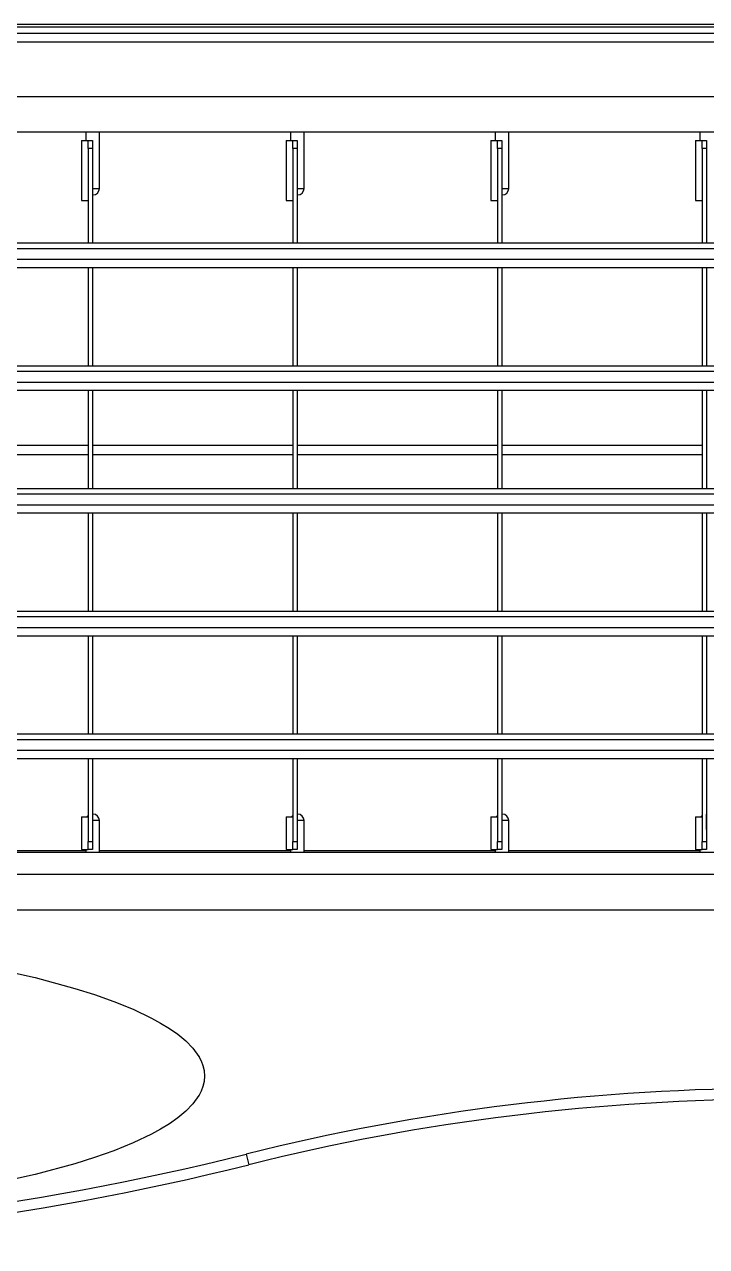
# Model space of a CAD drawing. Header units: millimetres. Extents: x 10547 to 11305, y 9897 to 10391.
# Drawn here: x 10587.786 to 10589.648, y 10069.683 to 10073.021 of the extents above; entities that cross this region are included whole.
import ezdxf

# ---------------------------------------------------------------- set-up
doc = ezdxf.new("R2010")
doc.units = ezdxf.units.MM
doc.layers.add('LG-AIRCON', color=240, linetype='Continuous')
doc.layers.add('LG-실내기', color=6, linetype='Continuous')

# ---------------------------------------------------------------- blocks, each defined once
blk = doc.blocks.new('15215')
at = {"layer": 'LG-실내기', "color": 0, "linetype": 'Continuous'}
for p, q in [((-6666.6, 12988.95), (-7649.6, 12988.95)), ((-6666.6, 12987.95), (-7649.6, 12987.95)), ((-6681.6, 12985.6), (-7633.1, 12985.6)), ((-6683.35, 12982.45), (-7631.35, 12982.45)), ((-6683.85, 12962.45), (-7630.85, 12962.45)), ((-6683.85, 12949.45), (-7630.85, 12949.45)), ((-6972.35, 12949.45), (-6972.35, 12946.45)), ((-6967.35, 12928.85), (-6967.35, 12949.45)), ((-6897.35, 12949.45), (-6897.35, 12946.45)), ((-6892.35, 12928.85), (-6892.35, 12949.45)), ((-6822.35, 12949.45), (-6822.35, 12946.45)), ((-6817.35, 12928.85), (-6817.35, 12949.45)), ((-6747.35, 12949.45), (-6747.35, 12946.45)), ((-6973.95, 12946.45), (-6973.95, 12924.45)), ((-6973.95, 12946.45), (-6973.28, 12946.45)), ((-6973.28, 12946.45), (-6971.45, 12946.45)), ((-6971.45, 12946.45), (-6969.85, 12946.45)), ((-6971.45, 12945.57), (-6971.45, 12946.45)), ((-6971.45, 12943.45), (-6971.45, 12945.57)), ((-6969.85, 12946.45), (-6969.85, 12945.57)), ((-6969.85, 12945.57), (-6969.85, 12943.45)), ((-6898.95, 12946.45), (-6898.95, 12924.45)), ((-6898.95, 12946.45), (-6898.28, 12946.45)), ((-6898.28, 12946.45), (-6896.45, 12946.45)), ((-6896.45, 12946.45), (-6894.85, 12946.45)), ((-6896.45, 12945.57), (-6896.45, 12946.45)), ((-6896.45, 12943.45), (-6896.45, 12945.57)), ((-6894.85, 12946.45), (-6894.85, 12945.57)), ((-6894.85, 12945.57), (-6894.85, 12943.45)), ((-6823.95, 12946.45), (-6823.95, 12924.45)), ((-6823.95, 12946.45), (-6823.28, 12946.45)), ((-6823.28, 12946.45), (-6821.45, 12946.45)), ((-6821.45, 12946.45), (-6819.85, 12946.45)), ((-6821.45, 12945.57), (-6821.45, 12946.45)), ((-6821.45, 12943.45), (-6821.45, 12945.57)), ((-6819.85, 12946.45), (-6819.85, 12945.57)), ((-6819.85, 12945.57), (-6819.85, 12943.45)), ((-6748.95, 12946.45), (-6748.95, 12924.45)), ((-6748.95, 12946.45), (-6748.28, 12946.45)), ((-6748.28, 12946.45), (-6746.46, 12946.45)), ((-6746.5, 12945.57), (-6746.49, 12946.45)), ((-6746.5, 12943.45), (-6746.5, 12945.57)), ((-6746.49, 12946.45), (-6744.89, 12946.45)), ((-6744.89, 12946.45), (-6744.9, 12945.57)), ((-6744.9, 12945.57), (-6744.9, 12943.45)), ((-6744.89, 12946.45), (-6744.86, 12946.45)), ((-6971.45, 12943.45), (-6971.45, 12908.84)), ((-6969.85, 12943.45), (-6971.45, 12943.45)), ((-6969.85, 12943.45), (-6969.85, 12908.84)), ((-6896.45, 12943.45), (-6896.45, 12908.84)), ((-6894.85, 12943.45), (-6896.45, 12943.45)), ((-6894.85, 12943.45), (-6894.85, 12908.84)), ((-6821.45, 12943.45), (-6821.45, 12908.84)), ((-6819.85, 12943.45), (-6821.45, 12943.45)), ((-6819.85, 12943.45), (-6819.85, 12908.84)), ((-6744.9, 12943.45), (-6746.5, 12943.45)), ((-6746.5, 12943.45), (-6746.5, 12908.84)), ((-6744.9, 12943.45), (-6744.9, 12908.84)), ((-6969.85, 12928.85), (-6968.08, 12928.85)), ((-6969.78, 12926.45), (-6969.85, 12926.45)), ((-6969.75, 12926.45), (-6969.78, 12926.45)), ((-6968.08, 12928.85), (-6967.35, 12928.85)), ((-6894.85, 12928.85), (-6893.08, 12928.85)), ((-6894.78, 12926.45), (-6894.85, 12926.45)), ((-6894.75, 12926.45), (-6894.78, 12926.45)), ((-6893.08, 12928.85), (-6892.35, 12928.85)), ((-6819.85, 12928.85), (-6818.08, 12928.85)), ((-6819.78, 12926.45), (-6819.85, 12926.45)), ((-6819.75, 12926.45), (-6819.78, 12926.45)), ((-6818.08, 12928.85), (-6817.35, 12928.85)), ((-6973.95, 12924.45), (-6973.28, 12924.45)), ((-6973.28, 12924.45), (-6971.45, 12924.45)), ((-6898.95, 12924.45), (-6898.28, 12924.45)), ((-6898.28, 12924.45), (-6896.45, 12924.45)), ((-6823.95, 12924.45), (-6823.28, 12924.45)), ((-6823.28, 12924.45), (-6821.45, 12924.45)), ((-6748.95, 12924.45), (-6748.28, 12924.45)), ((-6748.28, 12924.45), (-6746.46, 12924.45)), ((-7618.35, 12908.85), (-6686.35, 12908.85)), ((-7618.35, 12906.84), (-6686.35, 12906.84)), ((-7618.35, 12902.86), (-6686.35, 12902.86)), ((-7618.35, 12899.85), (-6686.35, 12899.85)), ((-6971.45, 12899.84), (-6971.45, 12863.85)), ((-6969.85, 12899.84), (-6969.85, 12863.85)), ((-6896.45, 12899.84), (-6896.45, 12863.85)), ((-6894.85, 12899.84), (-6894.85, 12863.85)), ((-6821.45, 12899.84), (-6821.45, 12863.85)), ((-6819.85, 12899.84), (-6819.85, 12863.85)), ((-6746.5, 12899.84), (-6746.5, 12863.85)), ((-6744.9, 12899.84), (-6744.9, 12863.85)), ((-7618.35, 12863.85), (-6686.35, 12863.85)), ((-7618.35, 12861.84), (-6686.35, 12861.84)), ((-7618.35, 12857.86), (-6686.35, 12857.86)), ((-7618.35, 12854.85), (-6686.35, 12854.85)), ((-6971.45, 12854.84), (-6971.45, 12818.84)), ((-6969.85, 12854.84), (-6969.85, 12818.84)), ((-6896.45, 12854.84), (-6896.45, 12818.84)), ((-6894.85, 12854.84), (-6894.85, 12818.84)), ((-6821.45, 12854.84), (-6821.45, 12818.84)), ((-6819.85, 12854.84), (-6819.85, 12818.84)), ((-6746.5, 12854.84), (-6746.5, 12818.84)), ((-6744.9, 12854.84), (-6744.9, 12818.84)), ((-7044.86, 12834.75), (-6971.45, 12834.75)), ((-6969.86, 12834.75), (-6896.45, 12834.75)), ((-6894.86, 12834.75), (-6821.45, 12834.75)), ((-6819.86, 12834.75), (-6746.5, 12834.75)), ((-6971.45, 12831.19), (-7044.85, 12831.19)), ((-6896.45, 12831.19), (-6969.85, 12831.19)), ((-6821.46, 12831.19), (-6894.86, 12831.19)), ((-6746.5, 12831.19), (-6819.86, 12831.19)), ((-7618.35, 12818.85), (-6686.35, 12818.85)), ((-7618.35, 12816.84), (-6686.35, 12816.84)), ((-7618.35, 12812.86), (-6686.35, 12812.86)), ((-7618.35, 12809.85), (-6686.35, 12809.85)), ((-6971.45, 12809.85), (-6971.45, 12773.85)), ((-6969.85, 12809.85), (-6969.85, 12773.85)), ((-6896.45, 12809.85), (-6896.45, 12773.85)), ((-6894.85, 12809.85), (-6894.85, 12773.85)), ((-6821.45, 12809.85), (-6821.45, 12773.85)), ((-6819.85, 12809.85), (-6819.85, 12773.85)), ((-6746.5, 12809.85), (-6746.5, 12773.85)), ((-6744.9, 12809.85), (-6744.9, 12773.85)), ((-7618.35, 12773.85), (-6686.35, 12773.85)), ((-7618.35, 12771.84), (-6686.35, 12771.84)), ((-7618.35, 12767.86), (-6686.35, 12767.86)), ((-7618.35, 12764.85), (-6686.35, 12764.85)), ((-6971.45, 12764.85), (-6971.45, 12728.85)), ((-6969.85, 12764.85), (-6969.85, 12728.85)), ((-6896.45, 12764.85), (-6896.45, 12728.85)), ((-6894.85, 12764.85), (-6894.85, 12728.85)), ((-6821.45, 12764.85), (-6821.45, 12728.85)), ((-6819.85, 12764.85), (-6819.85, 12728.85)), ((-6746.5, 12764.85), (-6746.5, 12728.85)), ((-6744.9, 12764.85), (-6744.9, 12728.85)), ((-7618.35, 12728.85), (-6686.35, 12728.85)), ((-7618.35, 12726.84), (-6686.35, 12726.84)), ((-7618.35, 12722.86), (-6686.35, 12722.86)), ((-7618.35, 12719.85), (-6686.35, 12719.85)), ((-6971.45, 12719.85), (-6971.45, 12689.45)), ((-6969.85, 12719.85), (-6969.85, 12689.45)), ((-6896.45, 12719.85), (-6896.45, 12689.45)), ((-6894.85, 12719.85), (-6894.85, 12689.45)), ((-6821.45, 12719.85), (-6821.45, 12689.45)), ((-6819.85, 12719.85), (-6819.85, 12689.45)), ((-6746.5, 12719.85), (-6746.5, 12689.45)), ((-6744.9, 12719.85), (-6744.9, 12689.45)), ((-6973.95, 12698.45), (-6973.95, 12686.45)), ((-6973.95, 12698.45), (-6973.28, 12698.45)), ((-6973.28, 12698.45), (-6971.45, 12698.45)), ((-6969.85, 12699.45), (-6969.78, 12699.45)), ((-6969.78, 12699.45), (-6969.75, 12699.45)), ((-6898.95, 12698.45), (-6898.95, 12686.45)), ((-6898.95, 12698.45), (-6898.28, 12698.45)), ((-6898.28, 12698.45), (-6896.45, 12698.45)), ((-6894.85, 12699.45), (-6894.78, 12699.45)), ((-6894.78, 12699.45), (-6894.75, 12699.45)), ((-6823.95, 12698.45), (-6823.95, 12686.45)), ((-6823.95, 12698.45), (-6823.28, 12698.45)), ((-6823.28, 12698.45), (-6821.45, 12698.45)), ((-6819.85, 12699.45), (-6819.78, 12699.45)), ((-6819.78, 12699.45), (-6819.75, 12699.45)), ((-6748.95, 12698.45), (-6748.95, 12686.45)), ((-6748.95, 12698.45), (-6748.28, 12698.45)), ((-6748.28, 12698.45), (-6746.46, 12698.45)), ((-6744.89, 12698.32), (-6744.88, 12699.45)), ((-6744.89, 12695.78), (-6744.89, 12698.32)), ((-6744.88, 12699.45), (-6744.87, 12698.32)), ((-6744.87, 12698.32), (-6744.87, 12695.78)), ((-6968.08, 12697.05), (-6969.85, 12697.05)), ((-6967.35, 12697.05), (-6968.08, 12697.05)), ((-6967.35, 12685.45), (-6967.35, 12697.05)), ((-6893.08, 12697.05), (-6894.85, 12697.05)), ((-6892.35, 12697.05), (-6893.08, 12697.05)), ((-6892.35, 12685.45), (-6892.35, 12697.05)), ((-6818.08, 12697.05), (-6819.85, 12697.05)), ((-6817.35, 12697.05), (-6818.08, 12697.05)), ((-6817.35, 12685.45), (-6817.35, 12697.05)), ((-6744.89, 12693.75), (-6744.89, 12695.78)), ((-6744.88, 12693.75), (-6744.89, 12693.75)), ((-6744.87, 12695.78), (-6744.88, 12693.75)), ((-6971.45, 12689.45), (-6969.85, 12689.45)), ((-6971.45, 12687.33), (-6971.45, 12689.45)), ((-6969.85, 12689.45), (-6969.85, 12687.33)), ((-6896.45, 12689.45), (-6894.85, 12689.45)), ((-6896.45, 12687.33), (-6896.45, 12689.45)), ((-6894.85, 12689.45), (-6894.85, 12687.33)), ((-6821.45, 12689.45), (-6819.85, 12689.45)), ((-6821.45, 12687.33), (-6821.45, 12689.45)), ((-6819.85, 12689.45), (-6819.85, 12687.33)), ((-6746.5, 12689.45), (-6744.9, 12689.45)), ((-6746.5, 12687.33), (-6746.5, 12689.45)), ((-6744.9, 12689.45), (-6744.9, 12687.33)), ((-7630.85, 12685.45), (-6683.85, 12685.45)), ((-6972.36, 12685.95), (-7042.35, 12685.95)), ((-6973.95, 12686.45), (-6973.28, 12686.45)), ((-6973.28, 12686.45), (-6971.45, 12686.45)), ((-6972.35, 12686.45), (-6972.35, 12685.45)), ((-6971.45, 12686.45), (-6971.45, 12687.33)), ((-6969.85, 12686.45), (-6971.45, 12686.45)), ((-6969.85, 12687.33), (-6969.85, 12686.45)), ((-6897.36, 12685.95), (-6967.35, 12685.95)), ((-6898.95, 12686.45), (-6898.28, 12686.45)), ((-6898.28, 12686.45), (-6896.45, 12686.45)), ((-6897.35, 12686.45), (-6897.35, 12685.45)), ((-6896.45, 12686.45), (-6896.45, 12687.33)), ((-6894.85, 12686.45), (-6896.45, 12686.45)), ((-6894.85, 12687.33), (-6894.85, 12686.45)), ((-6822.36, 12685.95), (-6892.36, 12685.95)), ((-6823.95, 12686.45), (-6823.28, 12686.45)), ((-6823.28, 12686.45), (-6821.45, 12686.45)), ((-6822.35, 12686.45), (-6822.35, 12685.45)), ((-6821.45, 12686.45), (-6821.45, 12687.33)), ((-6819.85, 12686.45), (-6821.45, 12686.45)), ((-6819.85, 12687.33), (-6819.85, 12686.45)), ((-6747.36, 12685.95), (-6817.36, 12685.95)), ((-6748.95, 12686.45), (-6748.28, 12686.45)), ((-6748.28, 12686.45), (-6746.46, 12686.45)), ((-6747.35, 12686.45), (-6747.35, 12685.45)), ((-6746.49, 12686.45), (-6746.5, 12687.33)), ((-6744.89, 12686.45), (-6746.49, 12686.45)), ((-6744.9, 12687.33), (-6744.89, 12686.45)), ((-6744.89, 12686.45), (-6744.86, 12686.45)), ((-7628.74, 12677.4), (-6681.74, 12677.4)), ((-7628.74, 12664.4), (-6681.74, 12664.4)), ((-7005.61, 12642.79), (-6990.88, 12639.5)), ((-6990.88, 12639.5), (-6976.31, 12635.57)), ((-6976.31, 12635.57), (-6969.12, 12633.29)), ((-6969.12, 12633.29), (-6962.01, 12630.77)), ((-6962.01, 12630.77), (-6955.01, 12627.93)), ((-6955.01, 12627.93), (-6948.21, 12624.68)), ((-6948.21, 12624.68), (-6944.9, 12622.86)), ((-6944.9, 12622.86), (-6941.69, 12620.88)), ((-6941.69, 12620.88), (-6938.6, 12618.72)), ((-6938.6, 12618.72), (-6935.7, 12616.31)), ((-6935.7, 12616.31), (-6933.06, 12613.61)), ((-6933.06, 12613.61), (-6930.85, 12610.56)), ((-6930.85, 12610.56), (-6930.84, 12610.53)), ((-6930.84, 12610.53), (-6930.82, 12610.5)), ((-6929.97, 12608.85), (-6930.82, 12610.5)), ((-6929.31, 12607.12), (-6929.97, 12608.85)), ((-6928.89, 12605.28), (-6929.31, 12607.12)), ((-6928.74, 12603.41), (-6928.89, 12605.28)), ((-6929.97, 12597.96), (-6929.31, 12599.69)), ((-6929.31, 12599.69), (-6928.89, 12601.53)), ((-6928.89, 12601.53), (-6928.74, 12603.41)), ((-6930.85, 12596.26), (-6933.06, 12593.21)), ((-6930.84, 12596.29), (-6930.85, 12596.26)), ((-6930.82, 12596.32), (-6930.84, 12596.29)), ((-6930.82, 12596.32), (-6929.97, 12597.96)), ((-6935.7, 12590.51), (-6938.6, 12588.1)), ((-6933.06, 12593.21), (-6935.7, 12590.51)), ((-6941.69, 12585.93), (-6944.9, 12583.95)), ((-6938.6, 12588.1), (-6941.69, 12585.93)), ((-6948.21, 12582.13), (-6955.01, 12578.88)), ((-6944.9, 12583.95), (-6948.21, 12582.13)), ((-6955.01, 12578.88), (-6962.01, 12576.04)), ((-6969.12, 12573.52), (-6976.31, 12571.25)), ((-6962.01, 12576.04), (-6969.12, 12573.52)), ((-6913.61, 12574.79), (-6912.63, 12570.91)), ((-6976.31, 12571.25), (-6990.88, 12567.31)), ((-6990.88, 12567.31), (-7005.61, 12564.03))]:
    blk.add_line(p, q, dxfattribs=at)
for centre, radius, start, end in [((-6969.75, 12928.85), 2.4, 270, 0), ((-6894.75, 12928.85), 2.4, 270, 0), ((-6819.75, 12928.85), 2.4, 270, 0), ((-6969.95, 12697.05), 2.4, 128.72, 144.3147), ((-6969.75, 12697.05), 2.4, 0, 90), ((-6894.95, 12697.05), 2.4, 128.72, 144.3147), ((-6894.75, 12697.05), 2.4, 0, 90), ((-6819.95, 12697.05), 2.4, 128.72, 144.3147), ((-6819.75, 12697.05), 2.4, 0, 90), ((-6744.95, 12697.05), 2.4, 130.3267, 144.3147), ((-6718.15, 11794.91), 804, 90, 104.06987), ((-6718.15, 11794.91), 800, 90, 104.06987), ((-7155.74, 13540.91), 996, 255.93013, 284.06987), ((-7155.74, 13540.91), 1000, 255.93013, 284.06987)]:
    blk.add_arc(centre, radius, start, end, dxfattribs=at)

msp = doc.modelspace()

# ---------------------------------------------------------------- block references
at = {"layer": 'LG-AIRCON', "xscale": 0.007449840356167105, "yscale": 0.007449840356167105, "zscale": 0.007449840356167105}
msp.add_blockref('15215', (10639.8964, 9976.2551), dxfattribs=at)

doc.saveas('drawing.dxf')
